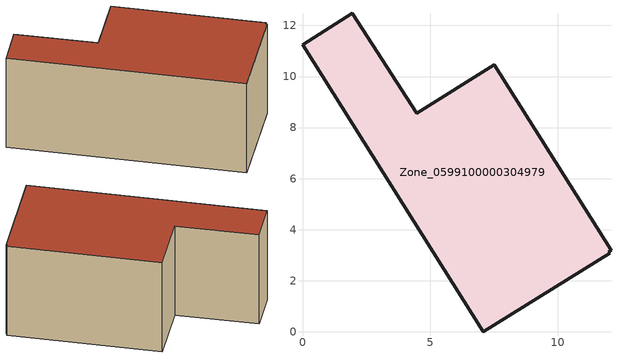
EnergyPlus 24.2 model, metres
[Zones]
Zone_0599100000304979
 floor ground (C_G): 12.03,3.09 7.08,0 0,11.24 1.95,12.48 4.47,8.56 7.51,10.46 12.08,3.19 11.99,3.14 z0
 wall outside (C_F): 4.47,8.56 1.95,12.48 0,11.24 7.08,0 12.03,3.09 11.99,3.14 12.08,3.19 7.51,10.46 4.47,8.56 z0:5.85
 roof outside (C_R): 7.08,0 12.03,3.09 11.99,3.14 12.08,3.19 7.51,10.46 4.47,8.56 1.95,12.48 0,11.24 z5.85
[BUILDING]
Pand.0599100000304979: North Axis=0; Terrain=City; Loads Convergence Tolerance Value=0.04; Temperature Convergence Tolerance Value=0.4; Solar Distribution=FullExterior; Maximum Number of Warmup Days=25; Minimum Number of Warmup Days=1
[Site:Location]
Rotterdam.The.Hague.AP_ZH_NLD Design_Conditions: Latitude=51.96; Longitude=4.45; Time Zone=1; Elevation=-4.5
[SITE:GROUNDTEMPERATURE:BUILDINGSURFACE]
18, 18, 18, 18, 18, 18, 18, 18, 18, 18, 18, 18
[MATERIAL] Thermal Absorptance=0.9; Solar Absorptance=0.7; Visible Absorptance=0.7
Name | Roughness | Thickness | Conductivity | Density | Specific Heat
G.TI.1965-1974 | MediumSmooth | 0.15 | 0.882353 | 540 | 1210
F.TI.1965-1974 | Rough | 0.3 | 0.697674 | 1920 | 840
R.TI.1965-1974 | MediumRough | 0.2 | 0.232558 | 1500 | 1000
[CONSTRUCTION]
C_G: G.TI.1965-1974
C_F: F.TI.1965-1974
C_R: R.TI.1965-1974
[ZONE]
Zone_0599100000304979: Type=1; Multiplier=1; Ceiling Height=Autocalculate; Volume=Autocalculate; Floor Area=autocalculate; Part of Total Floor Area=Yes
[ZONEINFILTRATION:DESIGNFLOWRATE]
Infil_Zone_0599100000304979: Zone or ZoneList or Space or SpaceList=Zone_0599100000304979; Schedule=AlwaysOn; Design Flow Rate Calculation Method=Flow/Area; Flow Rate per Floor Area=0.003; Constant Term Coefficient=1; Temperature Term Coefficient=0; Velocity Term Coefficient=0; Velocity Squared Term Coefficient=0
[HVACTEMPLATE:ZONE:IDEALLOADSAIRSYSTEM]
Zone_0599100000304979: Maximum Heating Supply Air Temperature=50; Minimum Cooling Supply Air Temperature=13; Maximum Heating Supply Air Humidity Ratio=0.0156; Minimum Cooling Supply Air Humidity Ratio=0.0077; Heating Limit=NoLimit; Cooling Limit=NoLimit; Dehumidification Control Type=ConstantSensibleHeatRatio; Cooling Sensible Heat Ratio=0.7; Dehumidification Setpoint=60; Humidification Control Type=None; Humidification Setpoint=30; Outdoor Air Method=None; Outdoor Air Flow Rate per Person=0.00944; Outdoor Air Flow Rate per Zone Floor Area=0; Outdoor Air Flow Rate per Zone=0; Demand Controlled Ventilation Type=None; Outdoor Air Economizer Type=NoEconomizer; Heat Recovery Type=None; Sensible Heat Recovery Effectiveness=0.7; Latent Heat Recovery Effectiveness=0.65
[ZONECONTROL:THERMOSTAT]
ThermostatControl_Zone_0599100000304979: Zone or ZoneList=Zone_0599100000304979; Control Type Schedule=DualSetpointControlType; Control 1=Thermostat_Zone_0599100000304979; Temperature Difference Between Cutout And Setpoint=0
[THERMOSTATSETPOINT:DUALSETPOINT]
Thermostat_Zone_0599100000304979: Heating Setpoint Temperature Schedule=HeatingSetpoint_Zone_0599100000304979; Cooling Setpoint Temperature Schedule=CoolingSetpoint_Zone_0599100000304979
[SCHEDULE:COMPACT]
HeatingSetpoint_Zone_0599100000304979: Through: 12/31, For: AllDays, Until: 24:00, 21
CoolingSetpoint_Zone_0599100000304979: Through: 12/31, For: AllDays, Until: 24:00, 24
DualSetpointControlType: Through: 12/31, For: AllDays, Until: 24:00, 4
AlwaysOn: Through: 12/31, For: AllDays, Until: 24:00, 1
